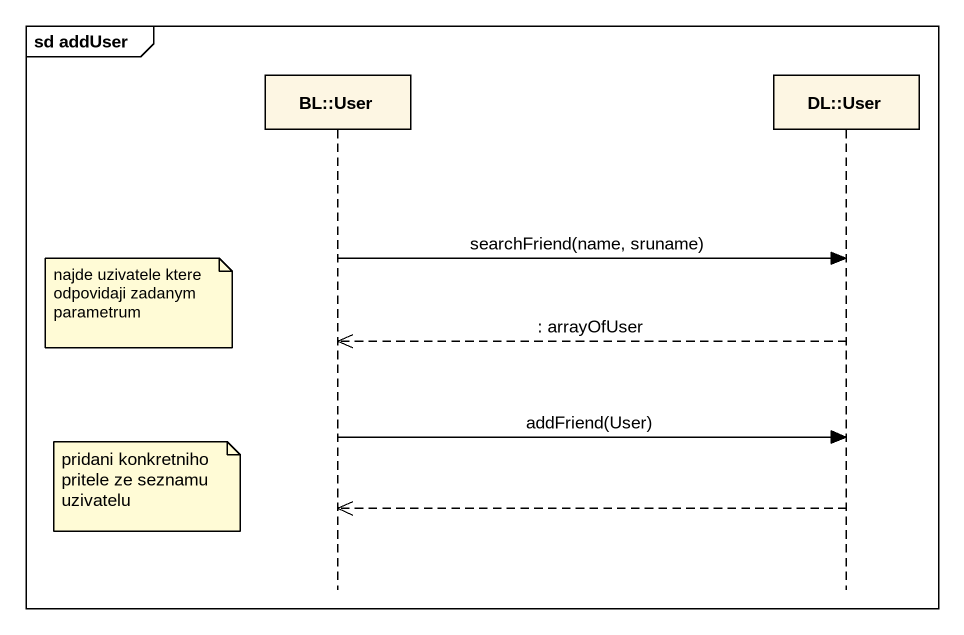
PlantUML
@startuml
mainframe sd addUser
hide footbox
participant "BL::User" as BL_User
participant "DL::User" as DL_User

BL_User -> DL_User : searchFriend(name, sruname)
note left of BL_User : najde uzivatele ktere odpovidaji zadanym parametrum
DL_User -->> BL_User : : arrayOfUser
BL_User -> DL_User : addFriend(User)
note left of BL_User : pridani konkretniho pritele ze seznamu uzivatelu
DL_User -->> BL_User
@enduml
